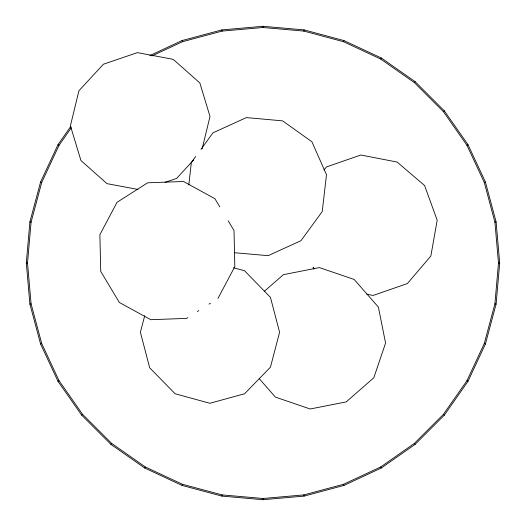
<?xml version="1.0" encoding="UTF-8"?>
<svg xmlns="http://www.w3.org/2000/svg" width="526" height="526" viewBox="0 0 526 526"><rect width="100%" height="100%" fill="white"/><g stroke="black" fill="none" stroke-linecap="round" stroke-linejoin="round"><path stroke-width="0.79" d="M149.785 55.618L182.042 40.574L221.9 29.897L263 26.3L304.1 29.897L343.958 40.574L381.35 58.011L415.145 81.675L444.325 110.854L467.989 144.65L485.426 182.042L496.103 221.9L499.7 263L496.103 304.1L485.426 343.958L467.989 381.35L444.325 415.145L415.145 444.325L381.35 467.989L343.958 485.426L304.1 496.103L263 499.7L221.9 496.103L182.042 485.426L144.65 467.989L110.854 444.325L81.675 415.145L58.011 381.35L40.574 343.958L29.897 304.1L26.3 263L29.897 221.9L40.574 182.042L58.011 144.65L70.543 126.759M151.955 55.94L182.463 41.718L222.11 31.093L263 27.516L303.89 31.093L343.537 41.718L380.745 59.063L414.363 82.608L443.392 111.637L466.937 145.255L484.282 182.463L494.907 222.11L498.484 263L494.907 303.89L484.282 343.537L466.937 380.745L443.392 414.363L414.363 443.392L380.745 466.937L343.537 484.282L303.89 494.907L263 498.484L222.11 494.907L182.463 484.282L145.255 466.937L111.637 443.392L82.608 414.363L59.063 380.745L41.718 343.537L31.093 303.89L27.516 263L31.093 222.11L41.718 182.463L59.063 145.255L71.306 127.772M188.814 184.948L191.346 162.468L195.672 156.538M221.9 496.103L222.11 494.907M303.89 31.093L304.1 29.897M202.083 149.042L210.005 116.489L199.847 82.963L173.764 59.826L171.818 59.07L137.385 52.633L103.385 64.231L78.926 90.761L70.576 125.103L70.78 126.99L80.938 160.522L107.021 183.659L138.068 189.459M144.729 315.699L140.389 332.268L149.693 367.773L175.119 393.764L209.848 403.278L244.577 393.764L270.449 367.174L279.595 332.268L270.449 297.361L244.577 270.772L233.524 267.747M182.042 485.426L182.463 484.282M343.537 41.718L343.958 40.574M217.942 298.472L234.826 266.597L234.004 230.533L228.172 220.795M144.65 467.989L145.255 466.937M380.745 59.063L381.35 58.011M200.965 149.292L212.984 132.822L246.378 117.587L282.587 120.862L311.911 141.764L326.488 174.691L322.234 211.551L300.964 240.698L268.135 255.669L234.392 252.717M110.854 444.325L111.637 443.392M414.363 82.608L415.145 81.675M323.944 169.977L326.547 166.913L360.836 155.006L397.117 162.061L424.594 185.533L437.191 220.23L430.853 256.011L407.394 283.547L373.112 295.454L366.721 294.225M193.765 159.819L176.631 178.406L165.105 182.338M264.361 291.279L283.369 274.664L319.381 267.589L354.162 279.457L378.391 307.092L385.578 343.083L373.789 377.786L346.193 401.91L310.182 408.985L275.4 397.11L259.252 378.687M81.675 415.145L82.608 414.363M443.392 111.637L444.325 110.854M197.434 311.524L198.802 310.656M209.052 304.127L210.42 303.259M187.861 317.619L186.612 318.388L150.798 319.696L119.363 302.489L100.722 271.377L99.881 234.695L117.061 202.273L147.655 182.798L183.469 181.483L214.904 198.696L219.842 206.896M58.011 381.35L59.063 380.745M466.937 145.255L467.989 144.65M40.574 343.958L41.718 343.537M484.282 182.463L485.426 182.042M29.897 304.1L31.093 303.89M494.907 222.11L496.103 221.9M26.3 263L27.516 263M498.484 263L499.7 263M29.897 221.9L31.093 222.11M494.907 303.89L496.103 304.1M40.574 182.042L41.718 182.463M484.282 343.537L485.426 343.958M58.011 144.65L59.063 145.255M466.937 380.745L467.989 381.35M443.392 414.363L444.325 415.145M312.957 267.852L314.2 268.917M414.363 443.392L415.145 444.325M380.745 466.937L381.35 467.989M182.042 40.574L182.463 41.718M343.537 484.282L343.958 485.426M313.45 267.366L313.871 268.944M221.9 29.897L222.11 31.093M303.89 494.907L304.1 496.103M263 26.3L263 27.516M263 498.484L263 499.7"/></g></svg>
